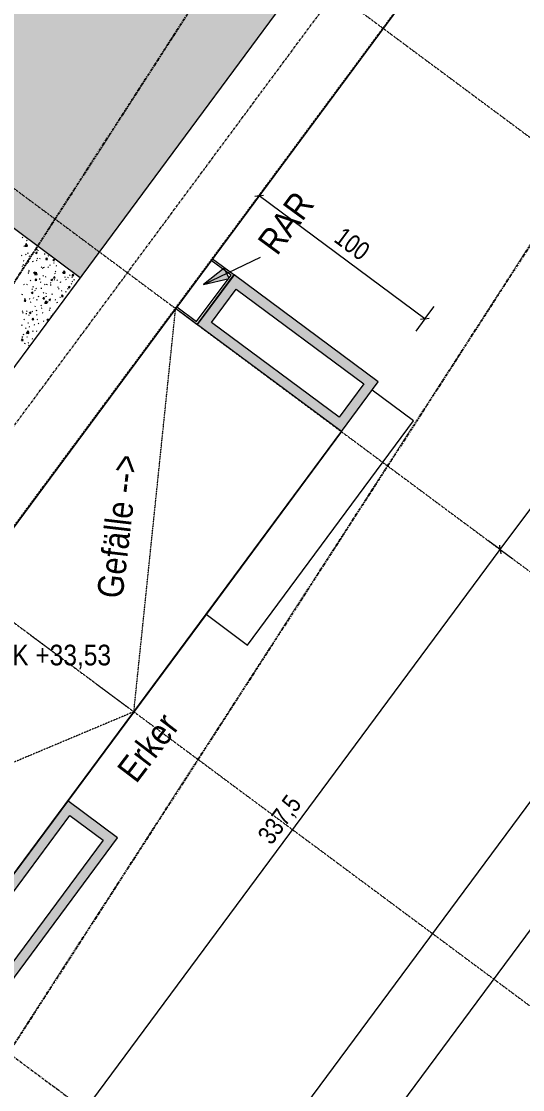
# Model space of a CAD drawing. Header units: centimetres. Extents: x -4512 to 25286, y -2765 to 13485.
# Drawn here: x 21522 to 21764, y 10603 to 11120 of the extents above; entities that cross this region are included whole.
import ezdxf

# ---------------------------------------------------------------- set-up
doc = ezdxf.new("R2010")
doc.units = ezdxf.units.CM
for name, pattern in [('_Referenzebene_', [0.6, 0.4, -0.1, 0, -0.1]), ('DB_Strichpunkt', [0.28, 0.15, -0.065, 0, -0.065]), ('Grundgrenze', [0.9, 0.4, -0.1, 0.1, -0.1, 0.1, -0.1]), ('Rasterlinie', [2.2225, 1.27, -0.3175, 0.3175, -0.3175]), ('Verdeckt 0_5', [0.10584, 0.05292, -0.05292])]:
    doc.linetypes.add(name, pattern=pattern)
for name, color, linetype, lineweight in [('A-ANNO-DIMS', 7, 'Continuous', 5), ('A-ANNO-DIMS-50', 7, 'Continuous', 5), ('A-FLOR', 7, 'Continuous', 9), ('A-FLOR-PATT', 7, 'Continuous', 9), ('A-GENM', 7, 'Continuous', 9), ('A-GLAZ-CWMG', 7, 'Continuous', 9), ('A-WALL', 7, 'Continuous', 9), ('G-ANNO-DIMS', 7, 'Continuous', 5), ('Q-SPCQ', 7, 'Continuous', 9), ('S-GRID', 7, 'Continuous', 5), ('Text', 7, 'Continuous', 5)]:
    doc.layers.add(name, color=color, linetype=linetype, lineweight=lineweight)
doc.layers.add('A-DETL', color=251, linetype='Continuous', lineweight=9, true_color=0x4f4f4f)
doc.layers.add('C-PROP-LINE', color=96, linetype='Grundgrenze', lineweight=25, true_color=0x008000)
doc.styles.add('Arial Unicode MS_1', font='ARIALUNI.ttf', dxfattribs={"width": 0.85, "height": 10})
doc.styles.add('Arial Unicode MS_3', font='ARIALUNI.ttf', dxfattribs={"width": 0.8, "height": 9})
doc.styles.add('Arial Unicode MS_4', font='ARIALUNI.ttf', dxfattribs={"width": 0.85, "height": 12.5})
doc.dimstyles.new('M_1_100', dxfattribs={"dimscale": 30.48, "dimtxt": 9.052604, "dimasz": 0.098425, "dimexe": 0.246063, "dimexo": 0.0625, "dimgap": 0.032808, "dimtad": 1, "dimdec": 1, "dimrnd": 0.5, "dimdsep": 46, "dimtxsty": 'Arial Unicode MS_3', "dimblk1": 'OBLIQUE', "dimblk2": 'OBLIQUE', "dimsah": 1, "dimcen": 0.09, "dimazin": 0, "dimtfac": 1, "dimtdec": 4, "dimtix": 1, "dimtmove": 0, "dimatfit": 3, "dimfxl": 0.246063, "dimfxlon": 1, "dimtvp": 1, "dimtolj": 1, "dimtzin": 0, "dimlwd": 13, "dimlwe": 13, "dimarcsym": 2})

# ---------------------------------------------------------------- blocks, each defined once
blk = doc.blocks.new('Rechteckiger Pfosten - 100x120-9620032-DD - FOK AF 300')
at = {"layer": 'A-GLAZ-CWMG'}
blk.add_line((34597.76, 10379.73), (34528.95, 10286.96), dxfattribs=at)
blk = doc.blocks.new('Rechteckiger Pfosten - 100x120-9620033-DD - FOK AF 300')
at = {"layer": 'A-GLAZ-CWMG'}
blk.add_line((34465.49, 10201.43), (34396.68, 10108.67), dxfattribs=at)
blk = doc.blocks.new('Rechteckiger Pfosten - 100x120-9620021-DD - FOK AF 300')
at = {"layer": 'A-GLAZ-CWMG'}
blk.add_line((34528.95, 10286.96), (34465.49, 10201.43), dxfattribs=at)
blk = doc.blocks.new('HNP_Pflanztog - Planztrog mit Boden-V18-DD - FOK AF 300')
at = {"layer": 'Q-SPCQ', "true_color": 0xcbcbcb}
h = blk.add_hatch(color=9, dxfattribs=at)
h.paths.add_polyline_path([(30, 0), (30, 145), (0, 145), (0, 0), (28.71, 0)])
h.paths.add_polyline_path([(25, 5), (5, 5), (5, 140), (25, 140), (25, 5.02)])
at = {"layer": 'Q-SPCQ', "lineweight": 5}
for p, q in [((30, 145), (0, 145)), ((30, 0), (30, 145)), ((5, 5), (5, 140)), ((5, 140), (25, 140)), ((25, 140), (25, 5)), ((0, 30), (0, 0)), ((0, 0), (30, 0)), ((25, 5), (5, 5))]:
    blk.add_line(p, q, dxfattribs=at)
blk = doc.blocks.new('HNP_Pflanztog - Planztrog mit Boden-19684074-DD - FOK AF 300')
at = {"layer": 'Q-SPCQ', "true_color": 0xcbcbcb}
h = blk.add_hatch(color=9, dxfattribs=at)
h.paths.add_polyline_path([(0, 0), (30, 0), (30, 87), (0, 86.99), (0, 0)])
h.paths.add_polyline_path([(5, 5), (5, 82), (25, 82), (24.96, 5), (6.74, 5)])
at = {"layer": 'Q-SPCQ', "lineweight": 5}
for p, q in [((30, 87), (0, 87)), ((30, 0), (30, 87)), ((5, 5), (5, 82)), ((5, 82), (25, 82)), ((25, 82), (25, 5)), ((0, 0), (30, 0)), ((25, 5), (5, 5))]:
    blk.add_line(p, q, dxfattribs=at)
blk = doc.blocks.new('FP_53-DD - FOK AF 300')
at = {"layer": 'A-FLOR-PATT', "color": 8, "lineweight": 5, "true_color": 0x787878}
for p, q in [((34845.36, 11015.66), (34845.62, 11015.98)), ((34847.34, 11014.46), (34847.7, 11014.25)), ((34846.13, 11011.49), (34846.39, 11011.81)), ((34846.68, 11011.54), (34847.41, 11012.76)), ((34846.68, 11011.54), (34847.81, 11011.61)), ((34847.1, 11012.69), (34847.49, 11012.83)), ((34847.8, 11011.59), (34847.41, 11012.74)), ((34852.46, 11009.79), (34852.85, 11009.93)), ((34853.01, 11009.56), (34853.28, 11009.88)), ((34844.95, 11007.09), (34845.34, 11007.23)), ((34845.73, 11004.59), (34846.12, 11004.44)), ((34846.89, 11007.33), (34847.16, 11007.65)), ((34847.82, 11003.98), (34848.25, 11004.82)), ((34847.94, 11008.17), (34848.33, 11008.31)), ((34848.56, 11004.07), (34848.25, 11004.81)), ((34848.48, 11006.94), (34848.84, 11006.73)), ((34849.39, 11006.83), (34849.78, 11006.68)), ((34850.31, 11004.19), (34850.7, 11004.33)), ((34851.69, 11008.26), (34852.48, 11008.78)), ((34851.69, 11008.26), (34852.39, 11007.97)), ((34852.03, 11004.85), (34852.39, 11004.64)), ((34852.35, 11005.72), (34852.74, 11005.57)), ((34852.39, 11007.96), (34852.48, 11008.77)), ((34853.78, 11005.39), (34854.04, 11005.71)), ((34856.01, 11007.96), (34856.4, 11007.81)), ((34856.8, 11005.1), (34857.24, 11005.94)), ((34856.8, 11005.1), (34857.55, 11005.19)), ((34857.55, 11005.18), (34857.24, 11005.93)), ((34857.84, 11006.89), (34858.23, 11007.03)), ((34858.97, 11006.85), (34859.29, 11006.73)), ((34860.14, 11004.83), (34860.92, 11005.35)), ((34860.14, 11004.83), (34860.84, 11004.55)), ((34860.84, 11004.54), (34860.92, 11005.34)), ((34845.14, 11002.07), (34845.5, 11001.85)), ((34845.79, 11002.57), (34846.18, 11002.71)), ((34847.66, 11003.16), (34847.93, 11003.48)), ((34847.82, 11003.98), (34848.56, 11004.08)), ((34848.34, 10999.99), (34848.73, 10999.84)), ((34848.43, 10999), (34848.7, 10999.31)), ((34850.7, 10998.61), (34851.49, 10999.13)), ((34851.4, 10998.31), (34851.49, 10999.12)), ((34854.55, 11001.23), (34854.81, 11001.55)), ((34854.97, 11001.12), (34855.36, 11000.97)), ((34855.7, 11001.3), (34856.09, 11001.44)), ((34857.69, 11001.51), (34858.05, 11001.3)), ((34858.68, 11002.37), (34859.07, 11002.51)), ((34860.58, 11003.35), (34860.84, 11003.67)), ((34861.35, 10999.19), (34861.61, 10999.51)), ((34861.59, 11002.25), (34861.98, 11002.1)), ((34865.02, 10998.5), (34865.75, 10999.71)), ((34866.15, 10998.55), (34865.75, 10999.7)), ((34848.16, 10998.6), (34848.55, 10998.74)), ((34849.2, 10994.83), (34849.47, 10995.15)), ((34850.7, 10998.61), (34851.4, 10998.33)), ((34850.8, 10998.73), (34851.16, 10998.52)), ((34851.45, 10997.74), (34852.18, 10998.95)), ((34851.45, 10997.74), (34852.58, 10997.81)), ((34851.6, 10995.01), (34852.03, 10995.85)), ((34851.6, 10995.01), (34852.35, 10995.11)), ((34852.34, 10995.09), (34852.03, 10995.84)), ((34852.58, 10997.79), (34852.18, 10998.94)), ((34853.55, 10995.71), (34853.94, 10995.85)), ((34853.98, 10994.26), (34854.38, 10994.12)), ((34855.32, 10997.06), (34855.58, 10997.38)), ((34856.54, 10996.78), (34856.93, 10996.92)), ((34858.83, 10994), (34859.19, 10993.79)), ((34859.15, 10995.19), (34859.93, 10995.71)), ((34859.15, 10995.19), (34859.85, 10994.9)), ((34859.85, 10994.89), (34859.93, 10995.7)), ((34860.58, 10996.13), (34861.33, 10996.22)), ((34860.59, 10996.13), (34861.02, 10996.97)), ((34860.61, 10995.39), (34861, 10995.25)), ((34861.33, 10996.21), (34861.02, 10996.96)), ((34861.05, 10998.4), (34861.44, 10998.54)), ((34862.12, 10995.03), (34862.38, 10995.34)), ((34863.57, 10994.28), (34863.96, 10994.13)), ((34865.02, 10998.5), (34866.15, 10998.57)), ((34865.72, 10996.78), (34866.08, 10996.57)), ((34866.44, 10995.51), (34866.83, 10995.64)), ((34867.23, 10996.52), (34867.62, 10996.37)), ((34868.29, 10997.32), (34868.56, 10997.64)), ((34869.27, 10994.68), (34869.63, 10994.47)), ((34869.42, 10996.57), (34869.81, 10996.71)), ((34869.57, 10997.24), (34870, 10998.08)), ((34869.57, 10997.24), (34870.32, 10997.33)), ((34870.32, 10997.32), (34870, 10998.07)), ((34870.19, 10995.41), (34870.58, 10995.26)), ((34846.02, 10993.01), (34846.41, 10993.15)), ((34847.36, 10993.13), (34847.75, 10992.99)), ((34849.71, 10988.97), (34850.5, 10989.49)), ((34849.71, 10988.97), (34850.42, 10988.68)), ((34849.97, 10990.67), (34850.24, 10990.99)), ((34850.32, 10992.02), (34850.71, 10991.88)), ((34850.42, 10988.67), (34850.5, 10989.47)), ((34851.41, 10990.12), (34851.8, 10990.26)), ((34851.94, 10991.22), (34852.3, 10991)), ((34854.39, 10991.19), (34854.78, 10991.33)), ((34855.49, 10989.12), (34855.85, 10988.91)), ((34856.09, 10992.9), (34856.35, 10993.22)), ((34856.86, 10988.74), (34857.12, 10989.05)), ((34856.95, 10993.15), (34857.34, 10993.01)), ((34858.91, 10992.81), (34859.3, 10992.95)), ((34862.38, 10991.9), (34862.74, 10991.69)), ((34862.89, 10990.86), (34863.15, 10991.18)), ((34864.3, 10989.92), (34864.69, 10990.06)), ((34866.19, 10989.69), (34866.58, 10989.54)), ((34867.28, 10990.99), (34867.67, 10991.13)), ((34867.59, 10991.77), (34868.38, 10992.28)), ((34867.59, 10991.77), (34868.3, 10991.48)), ((34868.3, 10991.47), (34868.38, 10992.27)), ((34869.06, 10993.16), (34869.33, 10993.48)), ((34845.04, 10988.43), (34845.4, 10988.22)), ((34846.32, 10986.3), (34846.71, 10986.15)), ((34846.39, 10984.93), (34846.82, 10985.77)), ((34846.39, 10984.93), (34847.14, 10985.02)), ((34847.14, 10985.01), (34846.82, 10985.76)), ((34848.6, 10986.34), (34848.96, 10986.13)), ((34849.26, 10984.53), (34849.65, 10984.67)), ((34850.74, 10986.51), (34851.01, 10986.82)), ((34852.25, 10985.6), (34852.64, 10985.74)), ((34852.94, 10987.43), (34853.34, 10987.28)), ((34855.38, 10986.04), (34855.81, 10986.88)), ((34855.38, 10986.05), (34856.13, 10986.14)), ((34856.13, 10986.13), (34855.81, 10986.87)), ((34856.23, 10983.95), (34856.96, 10985.16)), ((34856.23, 10983.95), (34857.36, 10984.01)), ((34856.77, 10987.22), (34857.16, 10987.36)), ((34857.35, 10984), (34856.96, 10985.15)), ((34857.63, 10984.57), (34857.89, 10984.89)), ((34858.16, 10985.55), (34858.95, 10986.07)), ((34858.16, 10985.55), (34858.87, 10985.26)), ((34858.87, 10985.25), (34858.95, 10986.06)), ((34859.57, 10988.56), (34859.96, 10988.41)), ((34861.15, 10985.79), (34861.51, 10985.58)), ((34862.16, 10984.33), (34862.55, 10984.47)), ((34863.66, 10986.7), (34863.92, 10987.02)), ((34864.37, 10987.16), (34864.8, 10988)), ((34864.37, 10987.16), (34865.12, 10987.25)), ((34865.12, 10987.24), (34864.8, 10987.99)), ((34865.14, 10985.4), (34865.29, 10985.45)), ((34845.33, 10980.04), (34845.6, 10980.36)), ((34845.34, 10979.44), (34845.73, 10979.3)), ((34847.12, 10978.94), (34847.51, 10979.08)), ((34847.37, 10980.23), (34847.73, 10980.01)), ((34848.3, 10978.34), (34848.69, 10978.19)), ((34848.73, 10979.33), (34849.51, 10979.85)), ((34848.73, 10979.33), (34849.43, 10979.04)), ((34849.43, 10979.03), (34849.51, 10979.84)), ((34850.11, 10980.01), (34850.5, 10980.15)), ((34851.51, 10982.34), (34851.78, 10982.66)), ((34851.96, 10980.58), (34852.36, 10980.43)), ((34852.28, 10978.18), (34852.55, 10978.5)), ((34854.26, 10983.01), (34854.62, 10982.8)), ((34854.63, 10981.63), (34855.02, 10981.77)), ((34854.93, 10979.47), (34855.32, 10979.32)), ((34858.4, 10980.41), (34858.67, 10980.73)), ((34858.59, 10981.71), (34858.98, 10981.56)), ((34860.02, 10978.75), (34860.41, 10978.88)), ((34861.55, 10980.6), (34861.66, 10980.56)), ((34844.98, 10973.36), (34845.37, 10973.5)), ((34846.11, 10975.88), (34846.37, 10976.2)), ((34847.97, 10974.43), (34848.36, 10974.57)), ((34850.18, 10975.96), (34850.61, 10976.8)), ((34850.18, 10975.97), (34850.93, 10976.06)), ((34850.93, 10976.05), (34850.61, 10976.79)), ((34850.93, 10973.75), (34851.32, 10973.6)), ((34852.48, 10976.05), (34852.87, 10976.19)), ((34853.06, 10974.02), (34853.32, 10974.34)), ((34855.4, 10975.5), (34855.76, 10975.29)), ((34857.18, 10975.91), (34857.96, 10976.43)), ((34857.18, 10975.91), (34857.88, 10975.63)), ((34857.88, 10975.62), (34857.96, 10976.42)), ((34859.37, 10977.47), (34859.6, 10977.92)), ((34859.63, 10977.83), (34859.6, 10977.91)), ((34845.82, 10968.84), (34846.22, 10968.98)), ((34846.88, 10971.72), (34847.15, 10972.04)), ((34847.43, 10969.4), (34848.57, 10969.46)), ((34847.44, 10969.4), (34848.17, 10970.61)), ((34847.74, 10969.69), (34848.53, 10970.21)), ((34847.74, 10969.69), (34848.45, 10969.41)), ((34848.56, 10969.45), (34848.16, 10970.6)), ((34848.45, 10969.4), (34848.53, 10970.2)), ((34848.51, 10972.72), (34848.87, 10972.51)), ((34850.34, 10970.46), (34850.73, 10970.6)), ((34852.07, 10970.63), (34852.43, 10970.42)), ((34844.98, 10965.89), (34845.41, 10966.73)), ((34844.98, 10965.89), (34845.73, 10965.98)), ((34845.17, 10967.84), (34845.54, 10967.63)), ((34845.72, 10965.97), (34845.41, 10966.72)), ((34846.29, 10964.66), (34846.68, 10964.51)), ((34847.65, 10967.56), (34847.92, 10967.88)), ((34848.2, 10964.88), (34848.59, 10965.02)), ((34848.43, 10963.4), (34848.69, 10963.72)), ((34849.95, 10966.9), (34850.34, 10966.75))]:
    blk.add_line(p, q, dxfattribs=at)
blk = doc.blocks.new('Family - ___-3356438-DD - FOK AF 300')
at = {"layer": 'C-PROP-LINE', "color": 1, "true_color": 0xff0000}
blk.add_arc((31751.09, 12946.58), 4399.16, 307.0818, 334.045, dxfattribs=at)
blk = doc.blocks.new('Family - ___-3356490-DD - FOK AF 300')
at = {"layer": 'C-PROP-LINE', "color": 1, "true_color": 0xff0000}
for p, q in [((33969.01, 9644.46), (36027.41, 12828.44)), ((36251.54, 12806.74), (34090.04, 9463.29))]:
    blk.add_line(p, q, dxfattribs=at)
blk = doc.blocks.new('Family - ___-4252337-DD - FOK AF 300')
at = {"layer": 'C-PROP-LINE', "color": 5, "lineweight": 35, "true_color": 0x0000ff}
blk.add_arc((31751.09, 12946.58), 4399.16, 307.0818, 334.045, dxfattribs=at)
blk = doc.blocks.new('Family - ___-5162724-DD - FOK AF 300')
at = {"layer": 'C-PROP-LINE', "linetype": '_Referenzebene_'}
blk.add_line((34221.11, 10039.89), (36030.23, 12478.57), dxfattribs=at)
blk = doc.blocks.new('DIMBLOCK24-DD - FOK AF 300')
at = {"layer": 'A-ANNO-DIMS-50', "lineweight": 13}
for p, q in [((22022.21, 11085.64), (22016.19, 11090.11)), ((22022.21, 11085.64), (22021.9, 11087.74)), ((22022.21, 11085.64), (21620.04, 10543.53)), ((22022.21, 11085.64), (22022.52, 11083.55)), ((22022.21, 11085.64), (22028.23, 11081.18)), ((21620.04, 10543.53), (21614.02, 10548)), ((21620.04, 10543.53), (21619.73, 10545.63)), ((21620.04, 10543.53), (21620.36, 10541.43)), ((21620.04, 10543.53), (21626.07, 10539.06))]:
    blk.add_line(p, q, dxfattribs=at)
at = {"layer": 'A-ANNO-DIMS-50', "color": 0, "lineweight": 13, "insert": (21806, 10815.48), "char_height": 9, "width": 19.9157, "attachment_point": 1, "rotation": 53.4303, "line_spacing_factor": 1.117605, "style": 'Arial Unicode MS_3'}
blk.add_mtext('675', dxfattribs=at)
blk = doc.blocks.new('_Oblique')
at = {"color": 0, "linetype": 'ByBlock', "lineweight": -2}
blk.add_line((-0.5, -0.5), (0.5, 0.5), dxfattribs=at)
blk = doc.blocks.new('DIMBLOCK27-DD - FOK AF 300')
at = {"layer": 'A-ANNO-DIMS-50', "lineweight": 13}
for p, q in [((23387.22, 12863.39), (23381.2, 12867.85)), ((23387.22, 12863.39), (23386.91, 12865.48)), ((21152.44, 9850.93), (23387.22, 12863.39)), ((23387.22, 12863.39), (23387.53, 12861.29)), ((23387.22, 12863.39), (23393.24, 12858.92)), ((21152.44, 9850.93), (21146.42, 9855.4)), ((21152.44, 9850.93), (21152.13, 9853.03)), ((21152.44, 9850.93), (21152.75, 9848.84)), ((21152.44, 9850.93), (21158.47, 9846.47))]:
    blk.add_line(p, q, dxfattribs=at)
at = {"layer": 'A-ANNO-DIMS-50', "color": 0, "lineweight": 13, "insert": (22252.25, 11354.75), "char_height": 9, "width": 29.773, "attachment_point": 1, "rotation": 53.4303, "line_spacing_factor": 1.117605, "style": 'Arial Unicode MS_3'}
blk.add_mtext('3.751', dxfattribs=at)
blk = doc.blocks.new('DIMBLOCK67-DD - FOK AF 300')
at = {"layer": 'A-ANNO-DIMS-50', "lineweight": 13}
for p, q in [((21552.42, 10593.69), (21753.51, 10864.75)), ((21753.51, 10864.75), (21747.48, 10869.22)), ((21753.51, 10864.75), (21753.2, 10866.85)), ((21753.51, 10864.75), (21753.82, 10862.65)), ((21753.51, 10864.75), (21759.53, 10860.28)), ((21552.42, 10593.69), (21546.4, 10598.16)), ((21552.42, 10593.69), (21552.11, 10595.79)), ((21552.42, 10593.69), (21552.73, 10591.59)), ((21552.42, 10593.69), (21558.45, 10589.22))]:
    blk.add_line(p, q, dxfattribs=at)
at = {"layer": 'A-ANNO-DIMS-50', "color": 0, "lineweight": 13, "insert": (21635.39, 10726.81), "char_height": 9, "width": 29.773, "attachment_point": 1, "rotation": 53.4303, "line_spacing_factor": 1.117605, "style": 'Arial Unicode MS_3'}
blk.add_mtext('337,5', dxfattribs=at)
blk = doc.blocks.new('DIMBLOCK68-DD - FOK AF 300')
at = {"layer": 'A-ANNO-DIMS-50', "lineweight": 13}
for p, q in [((21954.59, 11135.81), (21948.57, 11140.28)), ((21753.51, 10864.75), (21954.59, 11135.81)), ((21954.59, 11135.81), (21954.28, 11137.91)), ((21954.59, 11135.81), (21954.9, 11133.71)), ((21954.59, 11135.81), (21960.61, 11131.34)), ((21753.51, 10864.75), (21747.48, 10869.22)), ((21753.51, 10864.75), (21753.2, 10866.85)), ((21753.51, 10864.75), (21753.82, 10862.65)), ((21753.51, 10864.75), (21759.53, 10860.28))]:
    blk.add_line(p, q, dxfattribs=at)
at = {"layer": 'A-ANNO-DIMS-50', "color": 0, "lineweight": 13, "insert": (21836.47, 10997.87), "char_height": 9, "width": 29.773, "attachment_point": 1, "rotation": 53.4303, "line_spacing_factor": 1.117605, "style": 'Arial Unicode MS_3'}
blk.add_mtext('337,5', dxfattribs=at)
blk = doc.blocks.new('DIMBLOCK77-DD - FOK AF 300')
at = {"layer": 'A-ANNO-DIMS-50', "lineweight": 13}
for p, q in [((21636.7, 11036.01), (21641.17, 11042.04)), ((21636.7, 11036.01), (21632.23, 11029.99)), ((21636.7, 11036.01), (21634.6, 11035.7)), ((21636.7, 11036.01), (21638.8, 11036.33)), ((21717.02, 10976.44), (21636.7, 11036.01)), ((21717.02, 10976.44), (21721.48, 10982.46)), ((21717.02, 10976.44), (21712.55, 10970.41)), ((21717.02, 10976.44), (21714.92, 10976.12)), ((21717.02, 10976.44), (21719.11, 10976.75))]:
    blk.add_line(p, q, dxfattribs=at)
at = {"layer": 'A-ANNO-DIMS-50', "color": 0, "lineweight": 13, "insert": (21677.75, 11021.35), "char_height": 9, "width": 19.9157, "attachment_point": 1, "rotation": 323.4304, "line_spacing_factor": 1.117605, "style": 'Arial Unicode MS_3'}
blk.add_mtext('100', dxfattribs=at)

msp = doc.modelspace()

# ---------------------------------------------------------------- hatches: boundary and pattern name
at = {"layer": 'A-FLOR-PATT', "lineweight": 5, "true_color": 0x787878}
h = msp.add_hatch(dxfattribs=at)
h.set_pattern_fill('FP_33', color=8, style=0, pattern_type=2)
h.set_pattern_definition([(50, (-13323.298, -0.143), (9.1090939, -0.7965761), [0.9525, -10.477]), (355, (-13323.298, -0.143), (-1.7621127, 9.55293), [0.762, -8.382]), (100.451, (-13322.539, -0.21), (7.3475896, 8.7560726), [0.8095, -8.904]), (46.184, (-13323.298, 2.397), (13.55348, -2.1019258), [1.429, -15.716]), (96.636, (-13322.169, 2.222), (11.869848, 12.37158), [1.214, -13.357]), (351.184, (-13323.298, 2.397), (11.870226, 12.3709024), [1.143, -12.573]), (21, (-13322.028, 1.762), (7.5808053, -5.1128775), [0.9525, -10.477]), (326, (-13322.028, 1.762), (3.090174, 9.20947), [0.762, -8.382]), (71.451, (-13321.397, 1.336), (10.6704268, 4.0963697), [0.8095, -8.904]), (37.5, (-13323.298, -0.1432), (0.15431835, 4.2275527), [0.4191, -7.861, 0.4191, -8.09, -8.414]), (37.5, (-13323.298, -0.1432), (0.15431835, 4.2275527), [-16.789, 0.4191, -7.995]), (7.5, (-13323.298, -0.1432), (3.34078667, 5.0089121), [0.4191, -4.432, 0.4191, -7.671, -3.207]), (7.5, (-13323.298, -0.1432), (3.34078667, 5.0089121), [-12.941, 0.4191, -2.788]), (327.5, (-13326.1297, -0.1432), (6.77975054, -0.286649), [0.4191, -2.756, 0.4191, -9.487, -13.144]), (327.5, (-13326.1297, -0.1432), (6.77975054, -0.286649), [-13.081, 0.4191, -12.725]), (317.5, (-13327.4, -0.143), (7.4066317, 1.2710985), [0.4191, -3.708, 0.4191, -6.159, -9.334]), (317.5, (-13327.4, -0.143), (7.4066317, 1.2710985), [-10.706, 0.4191, -8.915])])
h.paths.add_polyline_path([(21549.966, 10996.305), (21758.44, 11277.325), (21440.687, 11216.407), (21472.062, 11193.131), (21405.533, 11103.451), (21535.508, 11007.031)])
h.paths.add_polyline_path([(21314.249, 11171.169), (21332.408, 11195.648), (21329.883, 11195.164), (21312.852, 11172.206)])
at = {"layer": 'Text'}
msp.add_hatch(color=256, dxfattribs=at).paths.add_polyline_path([(21609.667, 10993.034), (21622.145, 10995.906), (21619.762, 11000.91)])

# ---------------------------------------------------------------- linework, layer by layer
at = {"layer": 'A-DETL', "color": 7, "linetype": 'Verdeckt 0_5', "lineweight": 5}
for p, q in [((21576.009, 10786.31), (21596.236, 10981.421)), ((21495.671, 10845.908), (21576.009, 10786.31)), ((21576.009, 10786.31), (21395.12, 10710.354))]:
    msp.add_line(p, q, dxfattribs=at)
at = {"layer": 'A-FLOR', "color": 254, "lineweight": 5, "true_color": 0xcfcfcf}
msp.add_line((21549.966, 10996.305), (21405.533, 11103.451), dxfattribs=at)
at = {"layer": 'A-FLOR'}
for p, q in [((21676.527, 10921.857), (21596.214, 10981.437)), ((21711.524, 10927.023), (21691.424, 10941.935)), ((21631.091, 10818.601), (21711.524, 10927.023)), ((21475.445, 10650.8), (21676.527, 10921.857)), ((21611.013, 10833.496), (21631.091, 10818.601))]:
    msp.add_line(p, q, dxfattribs=at)
at = {"layer": 'A-GENM', "lineweight": 5}
for p, q in [((20950.658, 10188.446), (22669.46, 12505.367)), ((22706.882, 12478.605), (20897.729, 10039.892))]:
    msp.add_line(p, q, dxfattribs=at)
at = {"layer": 'A-WALL'}
for p, q in [((21623.067, 10997.625), (21613.492, 11004.728)), ((21614.088, 11005.531), (21624.466, 10997.832)), ((21606.385, 10975.137), (21623.067, 10997.625)), ((21624.466, 10997.832), (21606.592, 10973.738)), ((21606.592, 10973.738), (21596.214, 10981.437)), ((21596.81, 10982.24), (21606.385, 10975.137))]:
    msp.add_line(p, q, dxfattribs=at)
at = {"layer": 'S-GRID', "linetype": 'Rasterlinie'}
for p, q in [((20425.871, 9452.486), (23103.129, 13061.419)), ((20076.702, 11688.451), (21669.8, 10506.618))]:
    msp.add_line(p, q, dxfattribs=at)
at = {"layer": 'S-GRID', "color": 8, "linetype": 'DB_Strichpunkt', "true_color": 0x808080}
for p, q in [((20439.523, 12049.637), (21982.878, 10904.705)), ((20338.982, 11914.109), (21882.337, 10769.177)), ((20238.441, 11778.58), (21781.795, 10633.648))]:
    msp.add_line(p, q, dxfattribs=at)
at = {"layer": 'Text'}
for p, q in [((21609.667, 10993.034), (21637.368, 11006.223)), ((21619.762, 11000.91), (21609.667, 10993.034)), ((21622.145, 10995.906), (21619.762, 11000.91)), ((21609.667, 10993.034), (21622.145, 10995.906))]:
    msp.add_line(p, q, dxfattribs=at)

# ---------------------------------------------------------------- block references
at = {"layer": 'A-FLOR', "color": 254, "lineweight": 5, "true_color": 0xcfcfcf}
msp.add_blockref('FP_53-DD - FOK AF 300', (-13323.377, 0), dxfattribs=at)
at = {"layer": 'A-GLAZ-CWMG'}
for name in ['Rechteckiger Pfosten - 100x120-9620032-DD - FOK AF 300', 'Rechteckiger Pfosten - 100x120-9620021-DD - FOK AF 300', 'Rechteckiger Pfosten - 100x120-9620033-DD - FOK AF 300']:
    msp.add_blockref(name, (-12921.211, 542.114), dxfattribs=at)
at = {"layer": 'C-PROP-LINE', "color": 5, "lineweight": 35, "true_color": 0x0000ff}
msp.add_blockref('Family - ___-4252337-DD - FOK AF 300', (-13323.377, 0), dxfattribs=at)
at = {"layer": 'C-PROP-LINE', "linetype": '_Referenzebene_'}
msp.add_blockref('Family - ___-5162724-DD - FOK AF 300', (-13323.377, 0), dxfattribs=at)
at = {"layer": 'C-PROP-LINE', "color": 1, "true_color": 0xff0000}
for name in ['Family - ___-3356438-DD - FOK AF 300', 'Family - ___-3356490-DD - FOK AF 300']:
    msp.add_blockref(name, (-13323.377, 0), dxfattribs=at)
at = {"layer": 'Q-SPCQ'}
for name, p, rotation in [('HNP_Pflanztog - Planztrog mit Boden-19684074-DD - FOK AF 300', (21676.529, 10921.856), 53.43030739492293), ('HNP_Pflanztog - Planztrog mit Boden-V18-DD - FOK AF 300', (21457.594, 10626.689), 323.4302660667984)]:
    msp.add_blockref(name, p, dxfattribs=dict(at, rotation=rotation))

# ---------------------------------------------------------------- texts
at = {"layer": 'G-ANNO-DIMS', "insert": (21500.608, 10818.754), "char_height": 10, "width": 76.64256, "attachment_point": 1, "line_spacing_factor": 1.117605, "style": 'Arial Unicode MS_1'}
msp.add_mtext('FOK +33,53', dxfattribs=at)
at = {"layer": 'Text', "char_height": 12.5, "attachment_point": 1, "style": 'Arial Unicode MS_4'}
for s, insert, width, rotation in [('RAR ', (21635.289, 11013.952), 41.5675, 53.72012), ('Gefälle --> ', (21558.048, 10842.164), 88.24575, 83.2842), ('Erker', (21567.185, 10758.761), 43.27108, 52.67281)]:
    msp.add_mtext(s, dxfattribs=dict(at, insert=insert, width=width, rotation=rotation))

# ---------------------------------------------------------------- dimensions: what is measured, and where the dimension line sits
at = {"layer": 'A-ANNO-DIMS', "lineweight": 13}
for base, p1, p2, angle, override, picture, middle in [((23387.219, 12863.386), (21146.419, 9855.402), (23381.196, 12867.855), 53.43027, {"dimpost": '<>', "dimfxl": 3750.879752}, 'DIMBLOCK27-DD - FOK AF 300', (22265.335, 11360.496)), ((21954.589, 11135.808), (21747.483, 10869.219), (21948.566, 11140.276), 53.43027, {"dimpost": '<>', "dimfxl": 337.5}, 'DIMBLOCK68-DD - FOK AF 300', (21849.552, 11003.614)), ((21620.045, 10543.529), (22028.233, 11081.175), (21626.068, 10539.06), 53.43031, {"dimpost": '<>', "dimfxl": 675}, 'DIMBLOCK24-DD - FOK AF 300', (21816.631, 10817.922)), ((21636.702, 11036.015), (21712.547, 10970.412), (21632.234, 11029.991), 323.43043, {"dimpost": '<>', "dimfxl": 99.999404}, 'DIMBLOCK77-DD - FOK AF 300', (21680.194, 11010.721)), ((21753.506, 10864.75), (21546.4, 10598.162), (21747.483, 10869.219), 53.43027, {"dimpost": '<>', "dimfxl": 337.5}, 'DIMBLOCK67-DD - FOK AF 300', (21648.469, 10732.557))]:
    dim = msp.add_linear_dim(base=base, p1=p1, p2=p2, angle=angle, dimstyle='M_1_100', override=override, dxfattribs=at)
    dim.commit()
    dim.dimension.update_dxf_attribs({"geometry": picture, "text_midpoint": middle})

doc.saveas('drawing.dxf')
